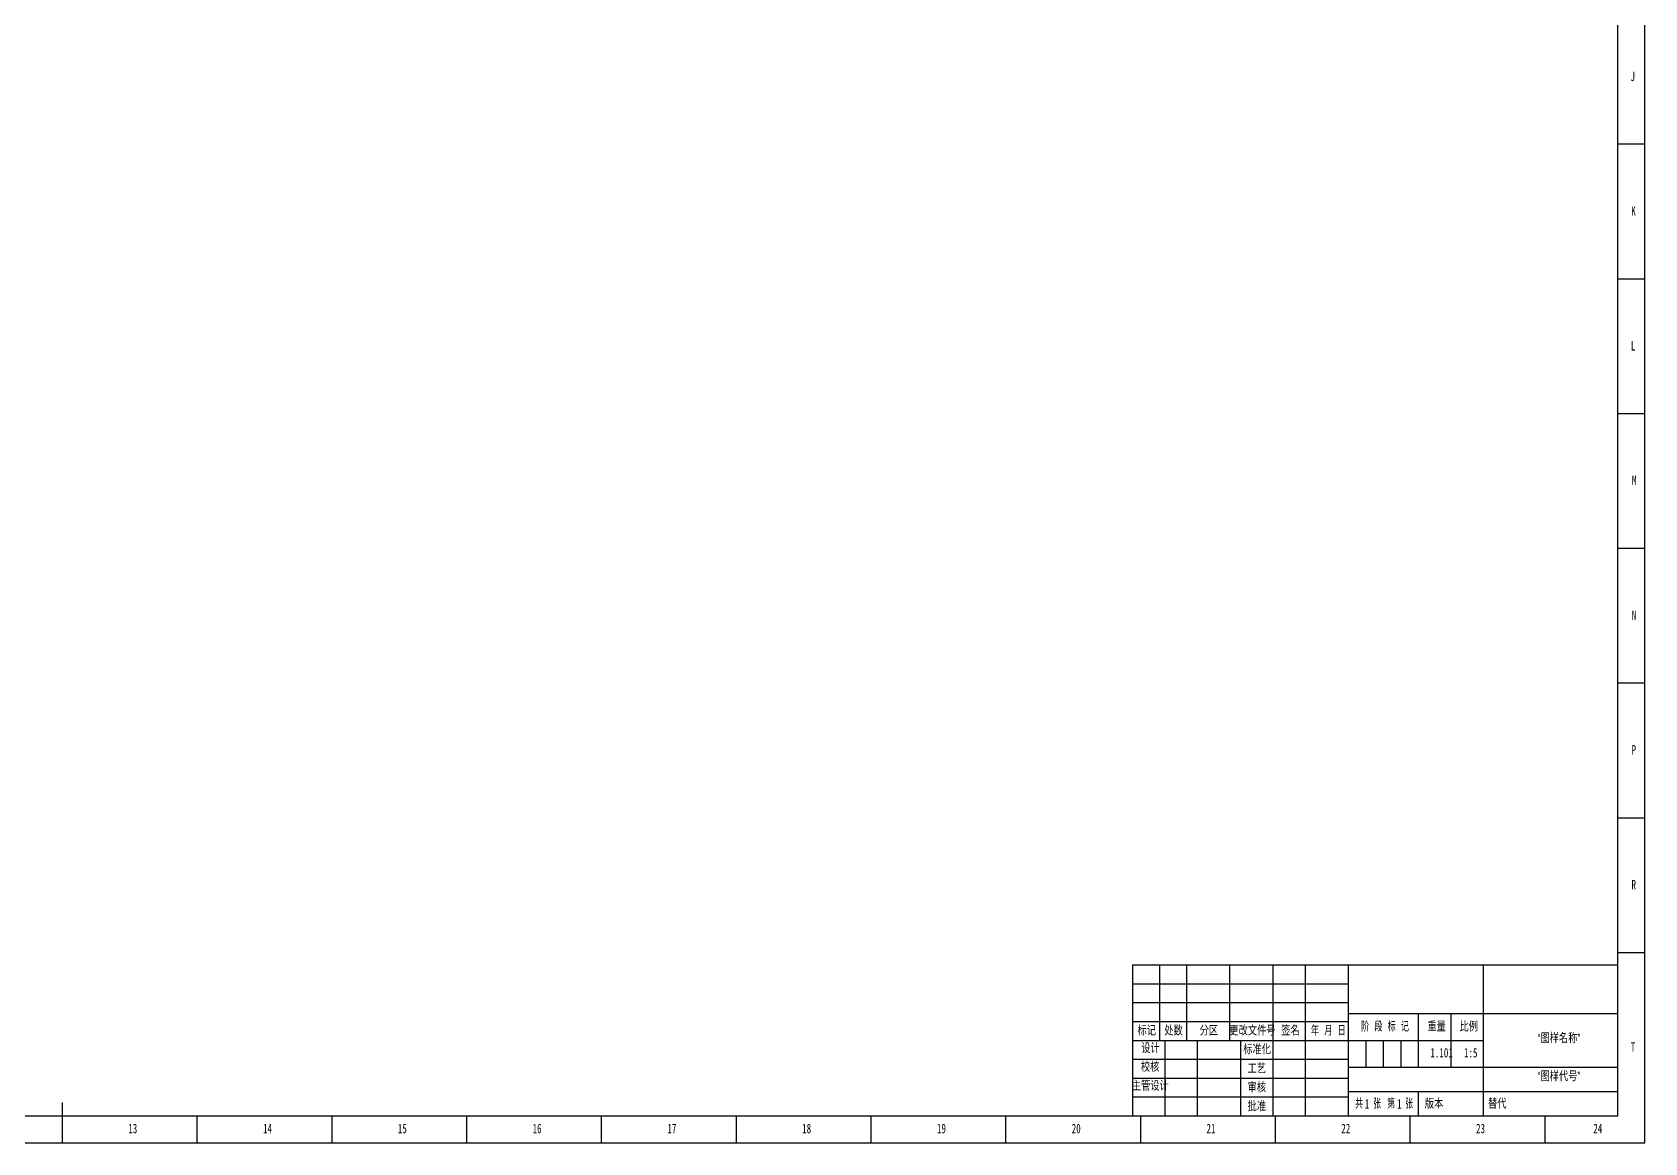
# Model space of a CAD drawing. Header units: millimetres. Extents: x 0 to 1189, y 0 to 841.
# Drawn here: x 591 to 1189, y 0 to 412 of the extents above; entities that cross this region are included whole.
import ezdxf

# ---------------------------------------------------------------- set-up
doc = ezdxf.new("R2010")
doc.units = ezdxf.units.MM
for name, color, linetype in [('10', 7, 'Continuous'), ('5', 7, 'Continuous'), ('9', 7, 'Continuous'), ('SLD-0', 7, 'Continuous')]:
    doc.layers.add(name, color=color, linetype=linetype)
doc.styles.add('SLDTEXTSTYLE0', font='TXT', dxfattribs={"width": 0.7, "bigfont": 'bigfont'})
doc.styles.add('SLDTEXTSTYLE1', font='TXT', dxfattribs={"width": 0.6, "bigfont": 'bigfont'})
doc.styles.add('SLDTEXTSTYLE2', font='TXT', dxfattribs={"width": 0.614286, "bigfont": 'bigfont'})
doc.styles.add('SLDTEXTSTYLE3', font='TXT', dxfattribs={"width": 0.62, "bigfont": 'bigfont'})
doc.styles.add('SLDTEXTSTYLE5', font='TXT', dxfattribs={"width": 0.7})

msp = doc.modelspace()

# ---------------------------------------------------------------- linework, layer by layer
at = {"layer": '5', "color": 7}
for p, q in [((1189, 0), (1189, 841)), ((999, 59), (1079, 59)), ((999, 52), (1079, 52)), ((1085.5, 38), (1085.5, 28)), ((1092, 38), (1092, 28)), ((1098.5, 38), (1098.5, 28)), ((0, 0), (1189, 0))]:
    msp.add_line(p, q, dxfattribs=at)
at = {"layer": '5', "color": 7, "lineweight": 25}
for p, q in [((1179, 10), (1179, 831.05)), ((999, 66), (1179, 66)), ((999, 66), (999, 10)), ((1009, 66), (1009, 38)), ((1019, 66), (1019, 38)), ((1035, 66), (1035, 38)), ((1051, 66), (1051, 10)), ((1063, 66), (1063, 10)), ((1079, 66), (1079, 10)), ((1129, 66), (1129, 38)), ((1079, 48), (1179, 48)), ((1105, 48), (1105, 28)), ((1117, 48), (1117, 28)), ((999, 45), (1079, 45)), ((999, 38), (1129, 38)), ((1011, 38), (1011, 10)), ((1023, 38), (1023, 10)), ((1039, 38), (1039, 10)), ((1129, 38), (1129, 10)), ((999, 31), (1079, 31)), ((999, 24), (1079, 24)), ((1079, 28), (1179, 28)), ((1079.01, 18.98), (1179, 18.98)), ((999, 17), (1079, 17)), ((0, 10), (1179, 10))]:
    msp.add_line(p, q, dxfattribs=at)
at = {"layer": '5'}
for p, q in [((1189, 370.5), (1179, 370.5)), ((1189, 320.5), (1179, 320.5)), ((1189, 270.5), (1179, 270.5)), ((1189, 220.5), (1179, 220.5)), ((1189, 170.5), (1179, 170.5)), ((1189, 120.5), (1179, 120.5)), ((1189, 70.5), (1179, 70.5)), ((652, 0), (652, 10)), ((702, 0), (702, 10)), ((752, 0), (752, 10)), ((802, 0), (802, 10)), ((852, 0), (852, 10)), ((902, 0), (902, 10)), ((952, 0), (952, 10)), ((1002, 0), (1002, 10)), ((1052, 0), (1052, 10)), ((1102, 0), (1102, 10)), ((1152, 0), (1152, 10))]:
    msp.add_line(p, q, dxfattribs=at)
at = {"layer": '5', "lineweight": 25}
for p, q in [((1105, 18.98), (1105, 10)), ((602, 0), (602, 15))]:
    msp.add_line(p, q, dxfattribs=at)

# ---------------------------------------------------------------- texts
at = {"layer": '10', "char_height": 3.5}
for s, insert, attachment_point, style in [('J', (1184.52, 397.49), 2, 'SLDTEXTSTYLE5'), ('K', (1184.82, 347.54), 2, 'SLDTEXTSTYLE5'), ('L', (1184.68, 297.49), 2, 'SLDTEXTSTYLE5'), ('M', (1185.1, 247.54), 2, 'SLDTEXTSTYLE5'), ('N', (1185.05, 197.49), 2, 'SLDTEXTSTYLE5'), ('P', (1184.94, 147.54), 2, 'SLDTEXTSTYLE5'), ('R', (1184.93, 97.49), 2, 'SLDTEXTSTYLE5'), ('\\M+18167图样\\M+196BC\\M+18FCC\\M+18168', (1157.17, 40.51), 2, 'SLDTEXTSTYLE0'), ('T', (1184.66, 37.29), 2, 'SLDTEXTSTYLE5'), ('\\M+18D5A\\M+18A6A', (1005.49, 29.86), 2, 'SLDTEXTSTYLE0'), ('1.101', (1113.64, 35.16), 2, 'SLDTEXTSTYLE5'), ('\\M+18167图样\\M+191E3\\M+18D86\\M+18168', (1157.17, 26.37), 2, 'SLDTEXTSTYLE0'), ('\\M+18EE5\\M+18AC7设计', (1005.56, 22.83), 2, 'SLDTEXTSTYLE0'), ('1', (1085.11, 16.19), 1, 'SLDTEXTSTYLE5'), ('1', (1097.14, 16.19), 1, 'SLDTEXTSTYLE5'), ('13', (628.09, 7.04), 2, 'SLDTEXTSTYLE5'), ('14', (678.09, 7.04), 2, 'SLDTEXTSTYLE5'), ('15', (728.09, 7.04), 2, 'SLDTEXTSTYLE5'), ('16', (778.09, 7.04), 2, 'SLDTEXTSTYLE5'), ('17', (828.09, 7.04), 2, 'SLDTEXTSTYLE5'), ('18', (878.09, 7.04), 2, 'SLDTEXTSTYLE5'), ('19', (928.09, 7.04), 2, 'SLDTEXTSTYLE5'), ('20', (978.09, 7.04), 2, 'SLDTEXTSTYLE5'), ('21', (1028.09, 7.04), 2, 'SLDTEXTSTYLE5'), ('22', (1078.09, 7.04), 2, 'SLDTEXTSTYLE5'), ('23', (1128.09, 7.04), 2, 'SLDTEXTSTYLE5'), ('24', (1171.59, 7.04), 2, 'SLDTEXTSTYLE5')]:
    msp.add_mtext(s, dxfattribs=dict(at, insert=insert, attachment_point=attachment_point, style=style))
at = {"layer": '10', "color": 7, "insert": (1110.84, 16.19), "char_height": 3.5, "attachment_point": 2, "style": 'SLDTEXTSTYLE0'}
msp.add_mtext('\\M+194C5\\M+1967B', dxfattribs=at)
at = {"layer": '9', "color": 7, "char_height": 3.5, "attachment_point": 2}
for s, insert, style in [('标记', (1004.25, 43.31), 'SLDTEXTSTYLE0'), ('处\\M+19094', (1014.17, 43.31), 'SLDTEXTSTYLE0'), ('\\M+195AA\\M+18BE6', (1027.31, 43.31), 'SLDTEXTSTYLE0'), ('\\M+18D58\\M+189FC\\M+195B6\\M+18C8F\\M+18D86', (1043.48, 43.31), 'SLDTEXTSTYLE0'), ('签\\M+196BC', (1057.54, 43.31), 'SLDTEXTSTYLE0'), ('\\M+1944E \\M+18C8E \\M+193FA', (1071.61, 43.31), 'SLDTEXTSTYLE3'), ('阶 \\M+19269 标 记', (1092.65, 44.81), 'SLDTEXTSTYLE2'), ('\\M+18F64\\M+197CA', (1111.79, 44.81), 'SLDTEXTSTYLE0'), ('\\M+194E4\\M+197E1', (1123.68, 44.81), 'SLDTEXTSTYLE0'), ('设计', (1005.64, 36.77), 'SLDTEXTSTYLE0'), ('标\\M+18F79\\M+189BB', (1045.18, 36.36), 'SLDTEXTSTYLE0'), ('\\M+18D48艺', (1045.08, 29.23), 'SLDTEXTSTYLE0'), ('审\\M+18A6A', (1045.08, 22.25), 'SLDTEXTSTYLE0'), ('\\M+194E1\\M+18F79', (1045.08, 15.22), 'SLDTEXTSTYLE0'), ('\\M+18BA4  张', (1086.38, 16.19), 'SLDTEXTSTYLE1'), ('\\M+191E6  张', (1098.27, 16.19), 'SLDTEXTSTYLE1')]:
    msp.add_mtext(s, dxfattribs=dict(at, insert=insert, style=style))
at = {"layer": 'SLD-0', "char_height": 3.5}
for s, insert, attachment_point, style in [('1:5', (1124.44, 35.16), 2, 'SLDTEXTSTYLE5'), ('\\M+191D6\\M+191E3', (1130.85, 16.19), 1, 'SLDTEXTSTYLE0')]:
    msp.add_mtext(s, dxfattribs=dict(at, insert=insert, attachment_point=attachment_point, style=style))

doc.saveas('drawing.dxf')
